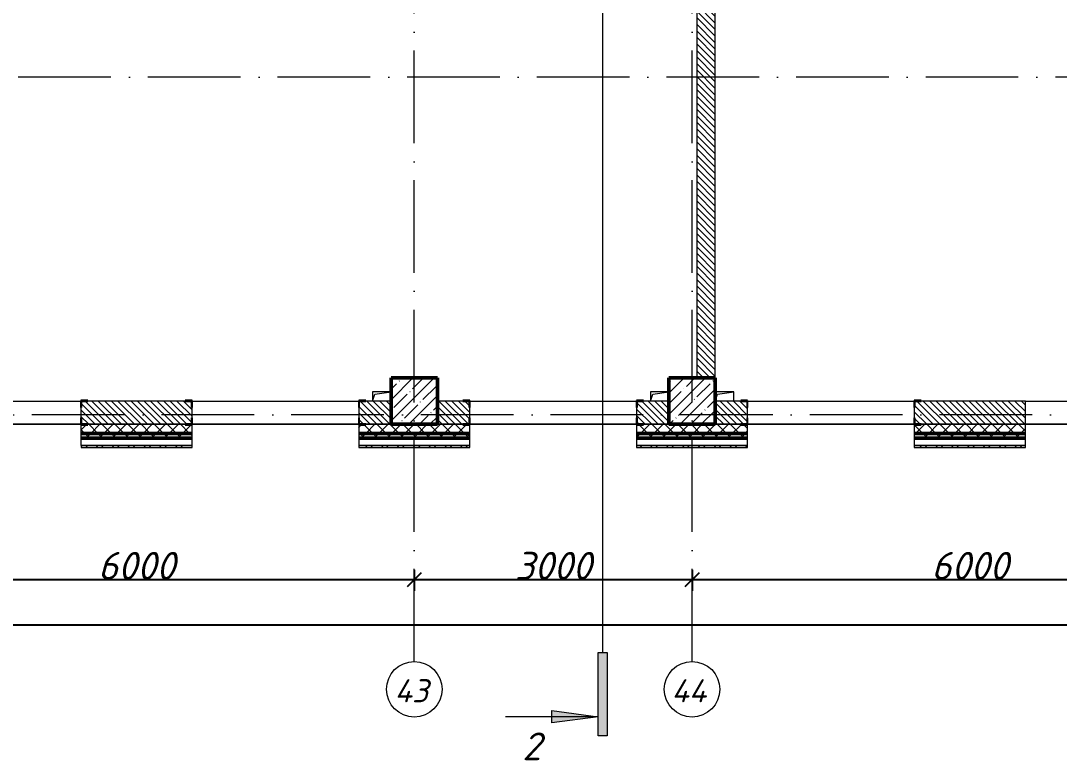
# Model space of a CAD drawing. Header units: millimetres. Extents: x -537608 to 253996, y -217170 to 186033.
# Drawn here: x -123335 to -112119, y 77635 to 85625 of the extents above; entities that cross this region are included whole.
import ezdxf

# ---------------------------------------------------------------- set-up
doc = ezdxf.new("R2010")
doc.units = ezdxf.units.MM
doc.linetypes.add('50_200_ШТРИХ_1Т_ш5_п1_п1_', pattern=[1400, 1000, -200, 0, -200])
for name, color, linetype, lineweight in [('A-____-____-DIMS', 7, 'Continuous', 9), ('A-GENM-____-MCUT', 7, 'Continuous', 25), ('A-GENM-____-OTLN', 7, 'Continuous', 9), ('A-GENM-____-OTLN-1', 7, 'Continuous', 25), ('A-WALL-____-MCUT-2', 7, 'Continuous', 50), ('A-WALL-____-MCUT-3', 7, 'Continuous', 9), ('A-WALL-____-OTLN', 7, 'Continuous', 9), ('A-WALL-____-PATT-1', 7, 'Continuous', 9), ('A-WALL-FNSH-MCUT-1', 7, 'Continuous', 9), ('G-____-____-SYMB', 7, 'Continuous', 9), ('S-COLS-____-MCUT', 7, 'Continuous', 50), ('S-COLS-____-OTLN', 7, 'Continuous', 9), ('S-GRID-____-IDEN', 7, 'Continuous', 9), ('S-GRID-____-OTLN-1', 7, '50_200_ШТРИХ_1Т_ш5_п1_п1_', 9)]:
    doc.layers.add(name, color=color, linetype=linetype, lineweight=lineweight)
doc.layers.add('G-____-____-SYMB-1', color=9, linetype='Continuous', lineweight=9, true_color=0x808080)
doc.styles.add('ISOCPEUR_I', font='isocpeui.ttf', dxfattribs={"height": 300})
doc.styles.add('ISOCPEUR_I_8', font='isocpeui.ttf', dxfattribs={"height": 300})
doc.dimstyles.new('ISO-2_5_0_9К_БОЛЬШОЙ_ОСИ', dxfattribs={"dimscale": 304.8, "dimtxt": 248.995294, "dimasz": 0.492126, "dimexe": 0.393701, "dimexo": 0, "dimgap": 0, "dimtad": 1, "dimdec": 0, "dimzin": 0, "dimdsep": 46, "dimtxsty": 'ISOCPEUR_I', "dimblk1": 'OBLIQUE', "dimblk2": 'OBLIQUE', "dimsah": 1, "dimcen": 0.09, "dimdle": 0.393701, "dimazin": 0, "dimtfac": 1, "dimtdec": 4, "dimtix": 1, "dimtmove": 0, "dimatfit": 3, "dimfxl": 1, "dimtvp": 1, "dimtolj": 1, "dimtzin": 0, "dimarcsym": 2})
pattern_1 = [(135, (-178684.97, 83184.237), (-35.35534, -35.35534), [])]
pattern_2 = [(45, (-178684.97, 83184.24), (-70.71068, 70.71068), []), (135, (-178684.97, 83184.24), (-70.71068, -70.71068), [])]

# ---------------------------------------------------------------- blocks, each defined once
blk = doc.blocks.new('BSC_Колонна _Прямоугольная - 500х500-V57-АР1_План отверстий 3 этажа в осях 1-64_А-ГГ')
at = {"layer": 'S-COLS-____-OTLN'}
h = blk.add_hatch(dxfattribs=at)
h.set_pattern_fill('FP_94', color=256, style=0, pattern_type=2)
h.set_pattern_definition([(45, (-59600, 1668.96), (-114.04925, 114.04925), []), (45, (-59485.95, 1668.96), (-114.04925, 114.04925), [201.613, -40.323, 3.353, -36.97])])
h.paths.add_polyline_path([(-250, -250), (250, -250), (250, 250), (-250, 250)], flags=0)
at = {"layer": 'S-COLS-____-MCUT'}
for p, q in [((250, 250), (-250, 250)), ((-250, 250), (-250, -250)), ((250, -250), (250, 250)), ((-250, -250), (250, -250))]:
    blk.add_line(p, q, dxfattribs=at)
blk = doc.blocks.new('BSC_Колонна _Прямоугольная - 500х500-V110-АР1_План отверстий 3 этажа в осях 1-64_А-ГГ')
at = {"layer": 'S-COLS-____-OTLN'}
h = blk.add_hatch(dxfattribs=at)
h.set_pattern_fill('FP_133', color=256, style=0, pattern_type=2)
h.set_pattern_definition([(45, (-62600, 1668.96), (-114.04925, 114.04925), []), (45, (-62485.95, 1668.96), (-114.04925, 114.04925), [201.613, -40.323, 3.353, -36.97])])
h.paths.add_polyline_path([(-250, -250), (250, -250), (250, 250), (-250, 250), (-250, -177)], flags=0)
at = {"layer": 'S-COLS-____-MCUT'}
for p, q in [((250, 250), (-250, 250)), ((-250, 250), (-250, -250)), ((250, -250), (250, 250)), ((-250, -250), (250, -250))]:
    blk.add_line(p, q, dxfattribs=at)
blk = doc.blocks.new('Фахверк_СКБ_Уголок - 250_2700-27497298-АР1_План отверстий 3 этажа в осях 1-64_А-ГГ')
at = {"layer": 'A-GENM-____-MCUT'}
for p, q in [((200, 181), (125, 181)), ((125, 181), (125, 106)), ((131, 106), (131, 175)), ((131, 175), (200, 175)), ((200, 175), (200, 181)), ((125, 106), (131, 106)), ((131, -6), (125, -6)), ((125, -6), (125, -81)), ((125, -81), (200, -81)), ((131, -75), (131, -6)), ((200, -75), (131, -75)), ((200, -81), (200, -75))]:
    blk.add_line(p, q, dxfattribs=at)
blk = doc.blocks.new('AR_Отверстие прямоугольное _в плите_ - AR_Отверстие прямоугольное _в плите_-V177-АР1_План отверстий 3 этажа в осях 1-64_А-ГГ')
at = {"layer": 'A-GENM-____-OTLN'}
for p, q in [((100, 50), (-100, 50)), ((-100, 50), (-100, -50)), ((-100, -50), (-75, 25)), ((-75, 25), (100, 50))]:
    blk.add_line(p, q, dxfattribs=at)
blk = doc.blocks.new('AR_Отверстие прямоугольное _в плите_ - AR_Отверстие прямоугольное _в плите_-30510712-АР1_План отверстий 3 этажа в осях 1-64_А-ГГ')
at = {"layer": 'A-GENM-____-OTLN'}
for p, q in [((100, 50), (-100, 50)), ((-100, -50), (-75, 25)), ((-75, 25), (100, 50)), ((100, -50), (100, 50))]:
    blk.add_line(p, q, dxfattribs=at)
blk = doc.blocks.new('Ось сетки - Круг_Ø6_00__ISO-2_5_0_9K_-25732049-АР1_План отверстий 3 этажа в осях 1-64_А-ГГ')
at = {"layer": 'S-GRID-____-IDEN'}
blk.add_circle((0, 0), 3, dxfattribs=at)
blk = doc.blocks.new('_Oblique')
at = {"color": 0, "linetype": 'ByBlock', "lineweight": -2}
blk.add_line((-0.5, -0.5), (0.5, 0.5), dxfattribs=at)
blk = doc.blocks.new('*D1139')
at = {"layer": 'A-____-____-DIMS', "color": 0, "lineweight": -2, "transparency": 16777216}
for p, q in [((-125085, 79692), (-125085, 79466)), ((-119085, 79692), (-119085, 79466)), ((-125205, 79586), (-118965, 79586))]:
    blk.add_line(p, q, dxfattribs=at)
at = {"layer": 'Defpoints', "color": 0, "transparency": 16777216}
for p in [(-125085, 79692), (-119085, 79692), (-119085, 79586)]:
    blk.add_point(p, dxfattribs=at)
at = {"layer": 'A-____-____-DIMS', "color": 0, "lineweight": -2, "transparency": 16777216, "xscale": 150, "yscale": 150, "zscale": 150, "rotation": 180}
blk.add_blockref('_Oblique', (-125085, 79586), dxfattribs=at)
at = {"layer": 'A-____-____-DIMS', "color": 0, "lineweight": -2, "transparency": 16777216, "xscale": 150, "yscale": 150, "zscale": 150}
blk.add_blockref('_Oblique', (-119085, 79586), dxfattribs=at)
at = {"layer": 'A-____-____-DIMS', "color": 0, "transparency": 16777216, "insert": (-122085, 79736), "char_height": 300, "width": 758.48, "attachment_point": 5, "style": 'ISOCPEUR_I'}
blk.add_mtext('\\A1;6000', dxfattribs=at)
blk = doc.blocks.new('*D1140')
at = {"layer": 'A-____-____-DIMS', "color": 0, "lineweight": -2, "transparency": 16777216}
for p, q in [((-119085, 79692), (-119085, 79466)), ((-116085, 79692), (-116085, 79466)), ((-119205, 79586), (-115965, 79586))]:
    blk.add_line(p, q, dxfattribs=at)
at = {"layer": 'Defpoints', "color": 0, "transparency": 16777216}
for p in [(-119085, 79692), (-116085, 79692), (-116085, 79586)]:
    blk.add_point(p, dxfattribs=at)
at = {"layer": 'A-____-____-DIMS', "color": 0, "lineweight": -2, "transparency": 16777216, "xscale": 150, "yscale": 150, "zscale": 150, "rotation": 180}
blk.add_blockref('_Oblique', (-119085, 79586), dxfattribs=at)
at = {"layer": 'A-____-____-DIMS', "color": 0, "lineweight": -2, "transparency": 16777216, "xscale": 150, "yscale": 150, "zscale": 150}
blk.add_blockref('_Oblique', (-116085, 79586), dxfattribs=at)
at = {"layer": 'A-____-____-DIMS', "color": 0, "transparency": 16777216, "insert": (-117585, 79736), "char_height": 300, "width": 758.48, "attachment_point": 5, "style": 'ISOCPEUR_I'}
blk.add_mtext('\\A1;3000', dxfattribs=at)
blk = doc.blocks.new('*D1141')
at = {"layer": 'A-____-____-DIMS', "color": 0, "lineweight": -2, "transparency": 16777216}
for p, q in [((-116085, 79692), (-116085, 79466)), ((-110085, 79692), (-110085, 79466)), ((-116205, 79586), (-109965, 79586))]:
    blk.add_line(p, q, dxfattribs=at)
at = {"layer": 'Defpoints', "color": 0, "transparency": 16777216}
for p in [(-116085, 79692), (-110085, 79692), (-110085, 79586)]:
    blk.add_point(p, dxfattribs=at)
at = {"layer": 'A-____-____-DIMS', "color": 0, "lineweight": -2, "transparency": 16777216, "xscale": 150, "yscale": 150, "zscale": 150, "rotation": 180}
blk.add_blockref('_Oblique', (-116085, 79586), dxfattribs=at)
at = {"layer": 'A-____-____-DIMS', "color": 0, "lineweight": -2, "transparency": 16777216, "xscale": 150, "yscale": 150, "zscale": 150}
blk.add_blockref('_Oblique', (-110085, 79586), dxfattribs=at)
at = {"layer": 'A-____-____-DIMS', "color": 0, "transparency": 16777216, "insert": (-113085, 79736), "char_height": 300, "width": 758.48, "attachment_point": 5, "style": 'ISOCPEUR_I'}
blk.add_mtext('\\A1;6000', dxfattribs=at)
blk = doc.blocks.new('*D1153')
at = {"layer": 'A-____-____-DIMS', "color": 0, "lineweight": -2, "transparency": 16777216}
for p, q in [((-181035, 79204), (-181035, 78978)), ((-77535, 79204), (-77535, 78978)), ((-181155, 79098), (-77415, 79098))]:
    blk.add_line(p, q, dxfattribs=at)
at = {"layer": 'Defpoints', "color": 0, "transparency": 16777216}
for p in [(-181035, 79204), (-77535, 79204), (-77535, 79098)]:
    blk.add_point(p, dxfattribs=at)
at = {"layer": 'A-____-____-DIMS', "color": 0, "lineweight": -2, "transparency": 16777216, "xscale": 150, "yscale": 150, "zscale": 150, "rotation": 180}
blk.add_blockref('_Oblique', (-181035, 79098), dxfattribs=at)
at = {"layer": 'A-____-____-DIMS', "color": 0, "lineweight": -2, "transparency": 16777216, "xscale": 150, "yscale": 150, "zscale": 150}
blk.add_blockref('_Oblique', (-77535, 79098), dxfattribs=at)
at = {"layer": 'A-____-____-DIMS', "color": 0, "transparency": 16777216, "insert": (-129285, 79248), "char_height": 300, "width": 1080.26, "attachment_point": 5, "style": 'ISOCPEUR_I'}
blk.add_mtext('\\A1;103500', dxfattribs=at)
blk = doc.blocks.new('Разрез - Концевая часть разреза-18266132-АР1_План отверстий 3 этажа в осях 1-64_А-ГГ')
at = {"layer": 'G-____-____-SYMB'}
for points in [[(0, 0.5), (0, -0.5), (-9, -0.5), (-9, 0.5)], [(-6.29, -5.5), (-7.61, -5.5), (-6.95, -0.5)]]:
    blk.add_hatch(color=256, dxfattribs=at).paths.add_polyline_path(points, flags=0)
for p, q in [((0, 0.5), (-9, 0.5)), ((-9, 0.5), (-9, -0.5)), ((0, -0.5), (0, 0.5)), ((-9, -0.5), (0, -0.5)), ((-6.95, -0.5), (-7.61, -5.5)), ((-6.95, -0.5), (-6.95, -10.5)), ((-6.29, -5.5), (-6.95, -0.5)), ((-7.61, -5.5), (-6.29, -5.5))]:
    blk.add_line(p, q, dxfattribs=at)

msp = doc.modelspace()

# ---------------------------------------------------------------- hatches: boundary and pattern name
at = {"layer": 'A-WALL-____-PATT-1'}
h = msp.add_hatch(dxfattribs=at)
h.set_pattern_fill('FP_6', color=256, style=0, pattern_type=2)
h.set_pattern_definition(pattern_1)
h.paths.add_polyline_path([(-115834.9702, 81765.2788), (-115834.9702, 88765.2788), (-116034.9702, 88765.2788), (-116034.9702, 81765.2788), (-115953.6649, 81765.2788)], flags=0)
h = msp.add_hatch(dxfattribs=at)
h.set_pattern_fill('FP_6', color=256, style=0, pattern_type=2)
h.set_pattern_definition(pattern_1)
h.paths.add_polyline_path([(-119678.9702, 81265.2788), (-119334.9702, 81265.2788), (-119334.9702, 81515.2788), (-119678.9702, 81515.2788), (-119678.9702, 81446.2788), (-119684.9702, 81446.2788), (-119684.9702, 81334.2788), (-119678.9702, 81334.2788), (-119678.9702, 81269.5645)], flags=0)
h.paths.add_polyline_path([(-121559.9702, 81265.2788), (-121490.9702, 81265.2788), (-121490.9702, 81334.2788), (-121484.9702, 81334.2788), (-121484.9702, 81446.2788), (-121490.9702, 81446.2788), (-121490.9702, 81515.2788), (-122678.9702, 81515.2788), (-122678.9702, 81446.2788), (-122684.9702, 81446.2788), (-122684.9702, 81334.2788), (-122678.9702, 81334.2788), (-122678.9702, 81265.2788), (-122139.7899, 81265.2788)], flags=0)
h.paths.add_polyline_path([(-124559.9702, 81265.2788), (-124490.9702, 81265.2788), (-124490.9702, 81334.2788), (-124484.9702, 81334.2788), (-124484.9702, 81446.2788), (-124490.9702, 81446.2788), (-124490.9702, 81515.2788), (-124834.9702, 81515.2788), (-124834.9702, 81265.2788), (-124790.9863, 81265.2788)], flags=0)
h = msp.add_hatch(dxfattribs=at)
h.set_pattern_fill('FP_6', color=256, style=0, pattern_type=2)
h.set_pattern_definition(pattern_1)
h.paths.add_polyline_path([(-116334.9702, 81265.2788), (-116334.9702, 81515.2788), (-116678.9702, 81515.2788), (-116678.9702, 81446.2788), (-116684.9702, 81446.2788), (-116684.9702, 81334.2788), (-116678.9702, 81334.2788), (-116678.9702, 81265.2788), (-116609.9702, 81265.2788)], flags=0)
h.paths.add_polyline_path([(-118604.8613, 81265.2788), (-118490.9702, 81265.2788), (-118490.9702, 81334.2788), (-118484.9702, 81334.2788), (-118484.9702, 81446.2788), (-118490.9702, 81446.2788), (-118490.9702, 81515.2788), (-118834.9702, 81515.2788), (-118834.9702, 81265.2788)], flags=0)
h = msp.add_hatch(dxfattribs=at)
h.set_pattern_fill('FP_6', color=256, style=0, pattern_type=2)
h.set_pattern_definition(pattern_1)
h.paths.add_polyline_path([(-110651.272, 81265.2788), (-110334.9702, 81265.2788), (-110334.9702, 81515.2788), (-110678.9702, 81515.2788), (-110678.9702, 81446.2788), (-110684.9702, 81446.2788), (-110684.9702, 81334.2788), (-110678.9702, 81334.2788), (-110678.9702, 81265.2788)], flags=0)
h.paths.add_polyline_path([(-112484.9702, 81265.2788), (-112484.9702, 81515.2788), (-113678.9702, 81515.2788), (-113678.9702, 81446.2788), (-113684.9702, 81446.2788), (-113684.9702, 81334.2788), (-113678.9702, 81334.2788), (-113678.9702, 81265.2788), (-113428.9702, 81265.2788)], flags=0)
h.paths.add_polyline_path([(-115559.9702, 81265.2788), (-115490.9702, 81265.2788), (-115490.9702, 81334.2788), (-115484.9702, 81334.2788), (-115484.9702, 81446.2788), (-115490.9702, 81446.2788), (-115490.9702, 81515.2788), (-115834.9702, 81515.2788), (-115834.9702, 81265.2788)], flags=0)
h = msp.add_hatch(dxfattribs=at)
h.set_pattern_fill('FP_1', color=256, style=0, pattern_type=2)
h.set_pattern_definition(pattern_2)
h.paths.add_polyline_path([(-77934.9702, 81165.2788), (-77434.9702, 81165.2788), (-77434.9702, 81265.2788), (-86459.9702, 81265.2788), (-86459.9702, 81259.2788), (-86534.9702, 81259.2788), (-86534.9702, 81165.2788), (-77953.1827, 81165.2788)], flags=0)
h.paths.add_polyline_path([(-89441.7006, 81165.2788), (-88334.9702, 81165.2788), (-88334.9702, 81259.2788), (-88409.9702, 81259.2788), (-88409.9702, 81265.2788), (-96284.9702, 81265.2788), (-96284.9702, 81165.2788), (-89684.9702, 81165.2788)], flags=0)
h.paths.add_polyline_path([(-97284.9702, 81165.2788), (-97284.9702, 81265.2788), (-98409.9702, 81265.2788), (-98409.9702, 81259.2788), (-98484.9702, 81259.2788), (-98484.9702, 81165.2788), (-97395.2899, 81165.2788)], flags=0)
h.paths.add_polyline_path([(-100284.9702, 81165.2788), (-100284.9702, 81259.2788), (-100359.9702, 81259.2788), (-100359.9702, 81265.2788), (-101409.9702, 81265.2788), (-101409.9702, 81259.2788), (-101484.9702, 81259.2788), (-101484.9702, 81165.2788), (-100930.2184, 81165.2788)], flags=0)
h.paths.add_polyline_path([(-103284.9702, 81165.2788), (-103284.9702, 81265.2788), (-104409.9702, 81265.2788), (-104409.9702, 81259.2788), (-104484.9702, 81259.2788), (-104484.9702, 81165.2788), (-104409.9702, 81165.2788)], flags=0)
h.paths.add_polyline_path([(-107684.9702, 81165.2788), (-106284.9702, 81165.2788), (-106284.9702, 81265.2788), (-107609.9702, 81265.2788), (-107609.9702, 81259.2788), (-107684.9702, 81259.2788)], flags=0)
h.paths.add_polyline_path([(-109767.5399, 81165.2788), (-109484.9702, 81165.2788), (-109484.9702, 81259.2788), (-109559.9702, 81259.2788), (-109559.9702, 81265.2788), (-110609.9702, 81265.2788), (-110609.9702, 81259.2788), (-110684.9702, 81259.2788), (-110684.9702, 81165.2788), (-110651.272, 81165.2788)], flags=0)
h.paths.add_polyline_path([(-112484.9702, 81165.2788), (-112484.9702, 81265.2788), (-113609.9702, 81265.2788), (-113609.9702, 81259.2788), (-113684.9702, 81259.2788), (-113684.9702, 81165.2788), (-113609.9702, 81165.2788)], flags=0)
h.paths.add_polyline_path([(-115834.9702, 81165.2788), (-115484.9702, 81165.2788), (-115484.9702, 81259.2788), (-115559.9702, 81259.2788), (-115559.9702, 81265.2788), (-116609.9702, 81265.2788), (-116609.9702, 81259.2788), (-116684.9702, 81259.2788), (-116684.9702, 81165.2788), (-115953.6649, 81165.2788)], flags=0)
h.paths.add_polyline_path([(-118484.9702, 81165.2788), (-118484.9702, 81259.2788), (-118559.9702, 81259.2788), (-118559.9702, 81265.2788), (-119609.9702, 81265.2788), (-119609.9702, 81259.2788), (-119684.9702, 81259.2788), (-119684.9702, 81165.2788), (-118604.8613, 81165.2788)], flags=0)
h.paths.add_polyline_path([(-121484.9702, 81165.2788), (-121484.9702, 81259.2788), (-121559.9702, 81259.2788), (-121559.9702, 81265.2788), (-122609.9702, 81265.2788), (-122609.9702, 81259.2788), (-122684.9702, 81259.2788), (-122684.9702, 81165.2788), (-122139.7899, 81165.2788)], flags=0)
h.paths.add_polyline_path([(-125674.7185, 81165.2788), (-124484.9702, 81165.2788), (-124484.9702, 81259.2788), (-124559.9702, 81259.2788), (-124559.9702, 81265.2788), (-125609.9702, 81265.2788), (-125609.9702, 81259.2788), (-125684.9702, 81259.2788), (-125684.9702, 81165.2788), (-125678.9702, 81165.2788)], flags=0)
h.paths.add_polyline_path([(-128684.9702, 81165.2788), (-127484.9702, 81165.2788), (-127484.9702, 81259.2788), (-127559.9702, 81259.2788), (-127559.9702, 81265.2788), (-128609.9702, 81265.2788), (-128609.9702, 81259.2788), (-128684.9702, 81259.2788)], flags=0)
h.paths.add_polyline_path([(-133628.3078, 81165.2788), (-133484.9702, 81165.2788), (-133484.9702, 81259.2788), (-133559.9702, 81259.2788), (-133559.9702, 81265.2788), (-134609.9702, 81265.2788), (-134609.9702, 81259.2788), (-134684.9702, 81259.2788), (-134684.9702, 81165.2788), (-133834.9702, 81165.2788)], flags=0)
h.paths.add_polyline_path([(-136484.9702, 81165.2788), (-136484.9702, 81259.2788), (-136559.9702, 81259.2788), (-136559.9702, 81265.2788), (-137609.9702, 81265.2788), (-137609.9702, 81259.2788), (-137684.9702, 81259.2788), (-137684.9702, 81165.2788), (-136490.9702, 81165.2788)], flags=0)
h.paths.add_polyline_path([(-139814.4328, 81165.2788), (-139484.9702, 81165.2788), (-139484.9702, 81259.2788), (-139559.9702, 81259.9217), (-139559.9702, 81265.2788), (-140884.9702, 81265.2788), (-140884.9702, 81165.2788)], flags=0)
h.paths.add_polyline_path([(-143349.3613, 81165.2788), (-142684.9702, 81165.2788), (-142684.9702, 81259.2788), (-142759.9702, 81259.2788), (-142759.9702, 81265.2788), (-143884.9702, 81265.2788), (-143884.9702, 81165.2788)], flags=0)
h.paths.add_polyline_path([(-145684.9702, 81165.2788), (-145684.9702, 81259.2788), (-145759.9702, 81259.2788), (-145759.9702, 81265.2788), (-146809.9702, 81265.2788), (-146809.9702, 81259.2788), (-146884.9702, 81259.2788), (-146884.2899, 81165.2788), (-145690.9702, 81165.2788)], flags=0)
h.paths.add_polyline_path([(-148684.9702, 81165.2788), (-148684.9702, 81259.2788), (-148759.9702, 81259.2788), (-148759.9702, 81265.2788), (-149884.9702, 81265.2788), (-149884.9702, 81165.2788), (-149535.4863, 81165.2788)], flags=0)
h.paths.add_polyline_path([(-151684.9702, 81165.2788), (-151684.9702, 81259.2788), (-151759.9702, 81259.2788), (-151759.9702, 81265.2788), (-152884.9702, 81265.2788), (-152884.9702, 81165.2788), (-152186.6828, 81165.2788)], flags=0)
h.paths.add_polyline_path([(-154684.9702, 81165.2788), (-154684.9702, 81259.2788), (-154759.9702, 81259.2788), (-154759.9702, 81265.2788), (-155809.9702, 81265.2788), (-155809.9702, 81259.2788), (-155884.9702, 81259.2788), (-155884.9702, 81165.2788), (-155721.6114, 81165.2788)], flags=0)
h.paths.add_polyline_path([(-164558.9328, 81165.2788), (-163684.9702, 81165.2788), (-163684.9702, 81259.2788), (-163759.9702, 81259.2788), (-163759.9702, 81265.2788), (-164809.9702, 81265.2788), (-164809.9702, 81259.2788), (-164884.9702, 81259.2788), (-164884.9702, 81165.2788)], flags=0)
h.paths.add_polyline_path([(-166326.3971, 81165.2788), (-165884.9702, 81165.2788), (-165884.9702, 81259.2788), (-165959.9702, 81259.2788), (-165959.9702, 81265.2788), (-171209.9702, 81265.2788), (-171209.9702, 81259.2788), (-171284.9702, 81259.2788), (-171284.9702, 81165.2788), (-167784.9702, 81165.2788)], flags=0)
h.paths.add_polyline_path([(-173396.2542, 81165.2788), (-172284.9702, 81165.2788), (-172284.9702, 81259.2788), (-172359.9702, 81259.2788), (-172359.9702, 81265.2788), (-181134.9702, 81265.2788), (-181134.9702, 81165.2788), (-175163.7185, 81165.2788)], flags=0)
h = msp.add_hatch(dxfattribs=at)
h.set_pattern_fill('FP_1', color=256, style=0, pattern_type=2)
h.set_pattern_definition(pattern_2)
h.paths.add_polyline_path([(-77434.9702, 81115.2788), (-77334.9702, 81115.2788), (-77334.9702, 81165.2788), (-86534.9702, 81165.2788), (-86534.9702, 81115.2788), (-77953.1827, 81115.2788)], flags=0)
h.paths.add_polyline_path([(-89441.7006, 81115.2788), (-88334.9702, 81115.2788), (-88334.9702, 81165.2788), (-96284.9702, 81165.2788), (-96284.9702, 81115.2788), (-90325.4327, 81115.2788)], flags=0)
h.paths.add_polyline_path([(-97395.2899, 81115.2788), (-97284.9702, 81115.2788), (-97284.9702, 81165.2788), (-98484.9702, 81165.2788), (-98484.9702, 81115.2788), (-98279.022, 81115.2788)], flags=0)
h.paths.add_polyline_path([(-101484.9702, 81115.2788), (-100284.9702, 81115.2788), (-100284.9702, 81165.2788), (-101484.9702, 81165.2788)], flags=0)
h.paths.add_polyline_path([(-104465.147, 81115.2788), (-103284.9702, 81115.2788), (-103284.9702, 81165.2788), (-104484.9702, 81165.2788), (-104484.9702, 81115.2788)], flags=0)
h.paths.add_polyline_path([(-106284.9702, 81115.2788), (-106284.9702, 81165.2788), (-107684.9702, 81165.2788), (-107684.9702, 81115.2788), (-107116.3434, 81115.2788)], flags=0)
h.paths.add_polyline_path([(-109484.9702, 81115.2788), (-109484.9702, 81165.2788), (-110684.9702, 81165.2788), (-110684.9702, 81115.2788), (-109767.5399, 81115.2788)], flags=0)
h.paths.add_polyline_path([(-112484.9702, 81115.2788), (-112484.9702, 81165.2788), (-113684.9702, 81165.2788), (-113684.9702, 81115.2788)], flags=0)
h.paths.add_polyline_path([(-115484.9702, 81115.2788), (-115484.9702, 81165.2788), (-116684.9702, 81165.2788), (-116684.9702, 81115.2788), (-115953.6649, 81115.2788)], flags=0)
h.paths.add_polyline_path([(-119684.9702, 81115.2788), (-118484.9702, 81115.2788), (-118484.9702, 81165.2788), (-119684.9702, 81165.2788)], flags=0)
h.paths.add_polyline_path([(-122684.9702, 81115.2788), (-121484.9702, 81115.2788), (-121484.9702, 81165.2788), (-122684.9702, 81165.2788)], flags=0)
h.paths.add_polyline_path([(-125674.7185, 81115.2788), (-124484.9702, 81115.2788), (-124484.9702, 81165.2788), (-125684.9702, 81165.2788), (-125684.9702, 81115.2788)], flags=0)
h.paths.add_polyline_path([(-127484.9702, 81115.2788), (-127484.9702, 81165.2788), (-128684.9702, 81165.2788), (-128684.9702, 81115.2788), (-128325.9149, 81115.2788)], flags=0)
h.paths.add_polyline_path([(-133628.3078, 81115.2788), (-133484.9702, 81115.2788), (-133484.9702, 81165.2788), (-134684.9702, 81165.2788), (-134684.9702, 81115.2788), (-134512.0399, 81115.2788)], flags=0)
h.paths.add_polyline_path([(-136484.9702, 81115.2788), (-136484.9702, 81165.2788), (-137684.9702, 81165.2788), (-137684.9702, 81115.2788), (-137163.2363, 81115.2788)], flags=0)
h.paths.add_polyline_path([(-139814.4328, 81115.2788), (-139484.9702, 81115.2788), (-139484.9702, 81165.2788), (-140884.9702, 81165.2788), (-140884.9702, 81115.2788)], flags=0)
h.paths.add_polyline_path([(-142684.9702, 81115.2788), (-142684.9702, 81165.2788), (-143884.9702, 81165.2788), (-143884.9702, 81115.2788), (-143349.3613, 81115.2788)], flags=0)
h.paths.add_polyline_path([(-145684.9702, 81115.2788), (-145684.9702, 81165.2788), (-146884.9702, 81165.2788), (-146884.2899, 81115.2788)], flags=0)
h.paths.add_polyline_path([(-148684.9702, 81115.2788), (-148684.9702, 81165.2788), (-149884.9702, 81165.2788), (-149884.9702, 81115.2788), (-149535.4863, 81115.2788)], flags=0)
h.paths.add_polyline_path([(-151684.9702, 81115.2788), (-151684.9702, 81165.2788), (-152884.9702, 81165.2788), (-152884.9702, 81115.2788), (-152186.6828, 81115.2788)], flags=0)
h.paths.add_polyline_path([(-155721.6114, 81115.2788), (-154684.9702, 81115.2788), (-154684.9702, 81165.2788), (-155884.9702, 81165.2788), (-155884.9702, 81115.2788)], flags=0)
h.paths.add_polyline_path([(-164884.9702, 81115.2788), (-163684.9702, 81115.2788), (-163684.9702, 81165.2788), (-164884.9702, 81165.2788)], flags=0)
h.paths.add_polyline_path([(-165884.9702, 81115.2788), (-165884.9702, 81165.2788), (-171284.9702, 81165.2788), (-171284.9702, 81115.2788), (-166326.3971, 81115.2788)], flags=0)
h.paths.add_polyline_path([(-172512.5221, 81115.2788), (-172284.9702, 81115.2788), (-172284.9702, 81165.2788), (-181234.9702, 81165.2788), (-181234.9702, 81115.2788), (-173396.2542, 81115.2788)], flags=0)
h = msp.add_hatch(dxfattribs=at)
h.set_pattern_fill('FP_3', color=256, style=0, pattern_type=2)
h.set_pattern_definition([(45, (-178684.97, 83184.24), (-85.53659, 85.53659), []), (45, (-178627.95, 83184.24), (-85.53659, 85.53659), [])])
h.paths.add_polyline_path([(-107116.3434, 81015.2788), (-106819.9702, 81015.2788), (-106819.9702, 81035.2788), (-107683.9702, 81035.2788), (-107683.9702, 81015.2788)], flags=0)
h.paths.add_polyline_path([(-109484.9702, 81015.2788), (-109484.9702, 81035.2788), (-110684.9702, 81035.2788), (-110684.9702, 81015.2788), (-109767.5399, 81015.2788)], flags=0)
h.paths.add_polyline_path([(-112484.9702, 81015.2788), (-112484.9702, 81035.2788), (-113684.9702, 81035.2788), (-113684.9702, 81015.2788)], flags=0)
h.paths.add_polyline_path([(-115953.6649, 81015.2788), (-115484.9702, 81015.2788), (-115484.9702, 81035.2788), (-116683.9702, 81035.2788), (-116683.9702, 81015.2788)], flags=0)
h.paths.add_polyline_path([(-119684.9702, 81015.2788), (-118484.9702, 81015.2788), (-118484.9702, 81035.2788), (-119684.9702, 81035.2788)], flags=0)
h.paths.add_polyline_path([(-122139.7899, 81015.2788), (-121484.9702, 81015.2788), (-121484.9702, 81035.2788), (-122683.9702, 81035.2788), (-122683.9702, 81015.2788)], flags=0)
h.paths.add_polyline_path([(-124484.9702, 81015.2788), (-124484.9702, 81035.2788), (-125684.9702, 81035.2788), (-125684.9702, 81015.2788), (-124790.9863, 81015.2788)], flags=0)
h.paths.add_polyline_path([(-127484.9702, 81015.2788), (-127484.9702, 81035.2788), (-128684.9702, 81035.2788), (-128684.9702, 81015.2788), (-128325.9149, 81015.2788)], flags=0)
h.paths.add_polyline_path([(-133628.3078, 81015.2788), (-133484.9702, 81015.2788), (-133484.9702, 81035.2788), (-134684.9702, 81035.2788), (-134684.9702, 81015.2788), (-134512.0399, 81015.2788)], flags=0)
h.paths.add_polyline_path([(-137684.9702, 81015.2788), (-136484.9702, 81015.2788), (-136484.9702, 81035.2788), (-137684.9702, 81035.2788)], flags=0)
h.paths.add_polyline_path([(-140349.9702, 81015.2788), (-139484.9702, 81015.2788), (-139484.9702, 81035.2788), (-140349.9702, 81035.2788)], flags=0)

# ---------------------------------------------------------------- linework, layer by layer
at = {"layer": 'A-WALL-____-MCUT-2'}
for p, q in [((-122684.9702, 81165.2788), (-121484.9702, 81165.2788)), ((-122684.9702, 81115.2788), (-121484.9702, 81115.2788)), ((-119684.9702, 81165.2788), (-118484.9702, 81165.2788)), ((-119684.9702, 81115.2788), (-118484.9702, 81115.2788)), ((-116684.9702, 81165.2788), (-115484.9702, 81165.2788)), ((-116684.9702, 81115.2788), (-115484.9702, 81115.2788)), ((-113684.9702, 81165.2788), (-112484.9702, 81165.2788)), ((-113684.9702, 81115.2788), (-112484.9702, 81115.2788))]:
    msp.add_line(p, q, dxfattribs=at)
at = {"layer": 'A-WALL-____-MCUT-3'}
for p, q in [((-116034.9702, 88765.2788), (-116034.9702, 81765.2788)), ((-115834.9702, 81765.2788), (-115834.9702, 88765.2788)), ((-122684.9702, 81446.2788), (-122684.9702, 81334.2788)), ((-121559.9702, 81515.2788), (-122609.9702, 81515.2788)), ((-121484.9702, 81334.2788), (-121484.9702, 81446.2788)), ((-119684.9702, 81446.2788), (-119684.9702, 81334.2788)), ((-119334.9702, 81515.2788), (-119609.9702, 81515.2788)), ((-118559.9702, 81515.2788), (-118834.9702, 81515.2788)), ((-118484.9702, 81334.2788), (-118484.9702, 81446.2788)), ((-116684.9702, 81446.2788), (-116684.9702, 81334.2788)), ((-116334.9702, 81515.2788), (-116609.9702, 81515.2788)), ((-115559.9702, 81515.2788), (-115834.9702, 81515.2788)), ((-115484.9702, 81334.2788), (-115484.9702, 81446.2788)), ((-113684.9702, 81446.2788), (-113684.9702, 81334.2788)), ((-112484.9702, 81515.2788), (-113609.9702, 81515.2788)), ((-112484.9702, 81265.2788), (-112484.9702, 81515.2788)), ((-122684.9702, 81259.2788), (-122684.9702, 81035.2788)), ((-121559.9702, 81265.2788), (-122609.9702, 81265.2788)), ((-122609.9702, 81265.2788), (-121559.9702, 81265.2788)), ((-121484.9702, 81035.2788), (-121484.9702, 81259.2788)), ((-119684.9702, 81259.2788), (-119684.9702, 81035.2788)), ((-119334.9702, 81265.2788), (-119609.9702, 81265.2788)), ((-119609.9702, 81265.2788), (-119334.9702, 81265.2788)), ((-118559.9702, 81265.2788), (-118834.9702, 81265.2788)), ((-118834.9702, 81265.2788), (-118559.9702, 81265.2788)), ((-118484.9702, 81035.2788), (-118484.9702, 81259.2788)), ((-116684.9702, 81259.2788), (-116684.9702, 81035.2788)), ((-116334.9702, 81265.2788), (-116609.9702, 81265.2788)), ((-116609.9702, 81265.2788), (-116334.9702, 81265.2788)), ((-115559.9702, 81265.2788), (-115834.9702, 81265.2788)), ((-115834.9702, 81265.2788), (-115559.9702, 81265.2788)), ((-115484.9702, 81035.2788), (-115484.9702, 81259.2788)), ((-113684.9702, 81259.2788), (-113684.9702, 81035.2788)), ((-112484.9702, 81265.2788), (-113609.9702, 81265.2788)), ((-113609.9702, 81265.2788), (-112484.9702, 81265.2788)), ((-112484.9702, 81035.2788), (-112484.9702, 81265.2788)), ((-122684.9702, 81035.2788), (-121484.9702, 81035.2788)), ((-119684.9702, 81035.2788), (-118484.9702, 81035.2788)), ((-116684.9702, 81035.2788), (-115484.9702, 81035.2788)), ((-113684.9702, 81035.2788), (-112484.9702, 81035.2788))]:
    msp.add_line(p, q, dxfattribs=at)
at = {"layer": 'A-WALL-____-OTLN'}
for p, q in [((-124484.9702, 81515.2788), (-122684.9702, 81515.2788)), ((-121484.9702, 81515.2788), (-119684.9702, 81515.2788)), ((-118484.9702, 81515.2788), (-116684.9702, 81515.2788)), ((-115484.9702, 81515.2788), (-113684.9702, 81515.2788)), ((-112484.9702, 81515.2788), (-110684.9702, 81515.2788)), ((-124484.9702, 81265.2788), (-122684.9702, 81265.2788)), ((-122684.9702, 81265.2788), (-124484.9702, 81265.2788)), ((-121484.9702, 81265.2788), (-119684.9702, 81265.2788)), ((-119684.9702, 81265.2788), (-121484.9702, 81265.2788)), ((-118484.9702, 81265.2788), (-116684.9702, 81265.2788)), ((-116684.9702, 81265.2788), (-118484.9702, 81265.2788)), ((-115484.9702, 81265.2788), (-113684.9702, 81265.2788)), ((-113684.9702, 81265.2788), (-115484.9702, 81265.2788)), ((-112484.9702, 81265.2788), (-110684.9702, 81265.2788)), ((-110684.9702, 81265.2788), (-112484.9702, 81265.2788))]:
    msp.add_line(p, q, dxfattribs=at)
at = {"layer": 'A-WALL-FNSH-MCUT-1'}
for p, q in [((-121484.9702, 81035.2788), (-122683.9702, 81035.2788)), ((-122683.9702, 81035.2788), (-122683.9702, 81015.2788)), ((-122683.9702, 81015.2788), (-121484.9702, 81015.2788)), ((-121484.9702, 81015.2788), (-121484.9702, 81035.2788)), ((-118484.9702, 81035.2788), (-119684.9702, 81035.2788)), ((-119684.9702, 81035.2788), (-119684.9702, 81015.2788)), ((-119684.9702, 81015.2788), (-118484.9702, 81015.2788)), ((-118484.9702, 81015.2788), (-118484.9702, 81035.2788)), ((-115484.9702, 81035.2788), (-116683.9702, 81035.2788)), ((-116683.9702, 81035.2788), (-116683.9702, 81015.2788)), ((-116683.9702, 81015.2788), (-115484.9702, 81015.2788)), ((-115484.9702, 81015.2788), (-115484.9702, 81035.2788)), ((-112484.9702, 81035.2788), (-113684.9702, 81035.2788)), ((-113684.9702, 81035.2788), (-113684.9702, 81015.2788)), ((-113684.9702, 81015.2788), (-112484.9702, 81015.2788)), ((-112484.9702, 81015.2788), (-112484.9702, 81035.2788))]:
    msp.add_line(p, q, dxfattribs=at)
at = {"layer": 'G-____-____-SYMB-1'}
msp.add_line((-117050.6615, 132824.8367), (-117050.6615, 78799.5475), dxfattribs=at)
at = {"layer": 'S-GRID-____-OTLN-1'}
for p, q in [((-119084.9702, 78701.6305), (-119084.9702, 93334.7762)), ((-116084.9702, 78701.6305), (-116084.9702, 93334.7762)), ((-74758.4999, 85015.2788), (-183353.7404, 85015.2788)), ((-74610.5636, 81365.2788), (-183353.7404, 81365.2788))]:
    msp.add_line(p, q, dxfattribs=at)

# ---------------------------------------------------------------- block references
at = {"layer": 'A-GENM-____-OTLN'}
for name, p in [('AR_Отверстие прямоугольное _в плите_ - AR_Отверстие прямоугольное _в плите_-V177-АР1_План отверстий 3 этажа в осях 1-64_А-ГГ', (-119434.9702, 81565.2788)), ('AR_Отверстие прямоугольное _в плите_ - AR_Отверстие прямоугольное _в плите_-V177-АР1_План отверстий 3 этажа в осях 1-64_А-ГГ', (-116434.9702, 81565.2788)), ('AR_Отверстие прямоугольное _в плите_ - AR_Отверстие прямоугольное _в плите_-30510712-АР1_План отверстий 3 этажа в осях 1-64_А-ГГ', (-115734.9702, 81565.2788))]:
    msp.add_blockref(name, p, dxfattribs=at)
at = {"layer": 'A-GENM-____-OTLN-1'}
for p in [(-122809.9702, 81340.2788), (-119809.9702, 81340.2788), (-116809.9702, 81340.2788), (-113809.9702, 81340.2788)]:
    msp.add_blockref('Фахверк_СКБ_Уголок - 250_2700-27497298-АР1_План отверстий 3 этажа в осях 1-64_А-ГГ', p, dxfattribs=at)
at = {"layer": 'A-GENM-____-OTLN-1', "rotation": 180}
for p in [(-121359.9702, 81440.2788), (-118359.9702, 81440.2788), (-115359.9702, 81440.2788)]:
    msp.add_blockref('Фахверк_СКБ_Уголок - 250_2700-27497298-АР1_План отверстий 3 этажа в осях 1-64_А-ГГ', p, dxfattribs=at)
at = {"layer": 'G-____-____-SYMB', "extrusion": (0, 0, -1), "xscale": 99.99999999999993, "yscale": 99.99999999999993, "zscale": 99.99999999999993, "rotation": 90.00000000000053}
msp.add_blockref('Разрез - Концевая часть разреза-18266132-АР1_План отверстий 3 этажа в осях 1-64_А-ГГ', (117050.6615, 78799.5475), dxfattribs=at)
at = {"layer": 'S-COLS-____-OTLN'}
for name, p in [('BSC_Колонна _Прямоугольная - 500х500-V57-АР1_План отверстий 3 этажа в осях 1-64_А-ГГ', (-119084.9702, 81515.2788)), ('BSC_Колонна _Прямоугольная - 500х500-V110-АР1_План отверстий 3 этажа в осях 1-64_А-ГГ', (-116084.9702, 81515.2788))]:
    msp.add_blockref(name, p, dxfattribs=at)
at = {"layer": 'S-GRID-____-IDEN', "xscale": 99.99999999999993, "yscale": 99.99999999999993, "zscale": 99.99999999999993}
for p in [(-119084.9702, 78401.6305), (-116084.9702, 78401.6305)]:
    msp.add_blockref('Ось сетки - Круг_Ø6_00__ISO-2_5_0_9K_-25732049-АР1_План отверстий 3 этажа в осях 1-64_А-ГГ', p, dxfattribs=at)

# ---------------------------------------------------------------- texts
at = {"layer": 'G-____-____-SYMB', "insert": (-117919.7612, 77934.7292), "char_height": 300, "width": 256.54, "attachment_point": 1, "style": 'ISOCPEUR_I_8'}
msp.add_mtext('\\fISOCPEUR|b0|i1|c204|p34|;2', dxfattribs=at)
at = {"layer": 'S-GRID-____-IDEN', "char_height": 250, "attachment_point": 1, "style": 'ISOCPEUR_I'}
for s, insert, width in [('43', (-119298.8985, 78510.4051), 425.696062), ('44', (-116307.8985, 78510.4051), 447.341625)]:
    msp.add_mtext(s, dxfattribs=dict(at, insert=insert, width=width))

# ---------------------------------------------------------------- dimensions: what is measured, and where the dimension line sits
at = {"layer": 'A-____-____-DIMS'}
for base, p1, p2, override, picture, middle in [((-119084.9702, 79585.7139), (-125084.9702, 79691.7799), (-119084.9702, 79691.7799), {"dimpost": '<>', "dimfxl": 6000}, '*D1139', (-122084.9702, 79735.7139)), ((-116084.9702, 79585.7139), (-119084.9702, 79691.7799), (-116084.9702, 79691.7799), {"dimpost": '<>', "dimfxl": 3000}, '*D1140', (-117584.9702, 79735.7139)), ((-110084.9702, 79585.7139), (-116084.9702, 79691.7799), (-110084.9702, 79691.7799), {"dimpost": '<>', "dimfxl": 6000}, '*D1141', (-113084.9702, 79735.7139)), ((-77534.9702, 79097.5068), (-181034.9702, 79203.5728), (-77534.9702, 79203.5728), {"dimpost": '<>', "dimfxl": 103500}, '*D1153', (-129284.9702, 79247.5068))]:
    dim = msp.add_linear_dim(base=base, p1=p1, p2=p2, dimstyle='ISO-2_5_0_9К_БОЛЬШОЙ_ОСИ', override=override, dxfattribs=at)
    dim.commit()
    dim.dimension.update_dxf_attribs({"geometry": picture, "text_midpoint": middle})

doc.saveas('drawing.dxf')
